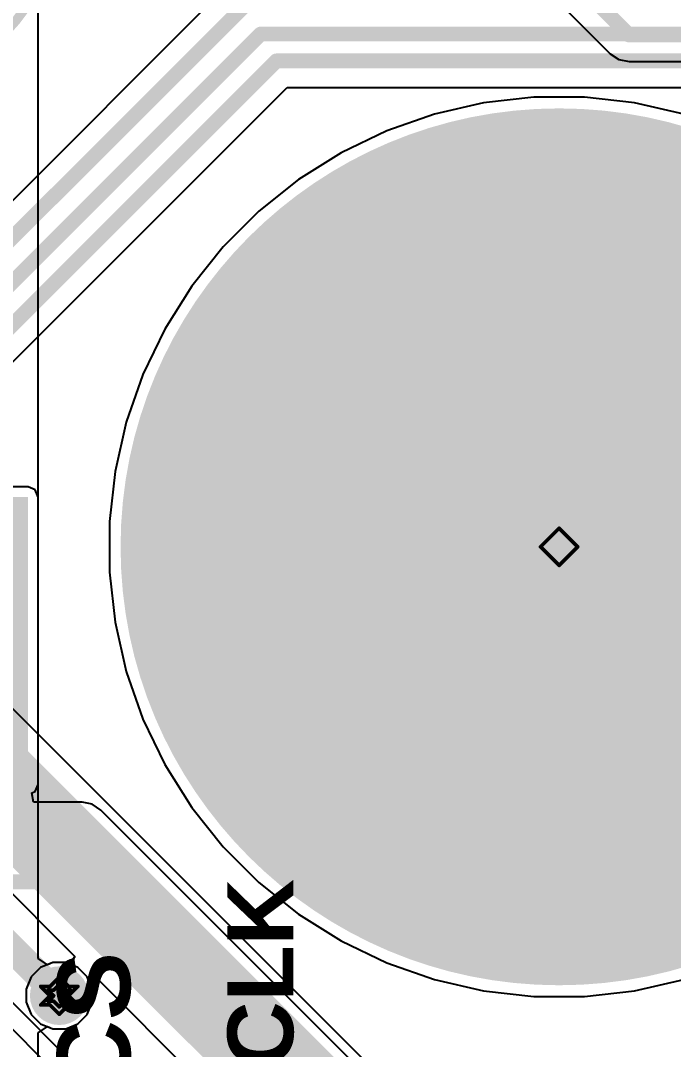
# Model space of a CAD drawing. Header units: inches. Extents: x -2.7 to 10.9, y -2.9 to 7.4.
# Drawn here: x 1.116 to 1.468, y 0.838 to 1.393 of the extents above; entities that cross this region are included whole.
import ezdxf

# ---------------------------------------------------------------- set-up
doc = ezdxf.new("R2010")
doc.units = ezdxf.units.IN
doc.header["$MEASUREMENT"] = 0
for name, color, linetype in [('Board Outline', 216, 'Continuous'), ('Bottom Layer', 5, 'Continuous'), ('Bottom Solder', 6, 'Continuous'), ('Drill Drawing', 1, 'Continuous'), ('Layer 2', 16, 'Continuous'), ('Layer 3', 76, 'Continuous'), ('Pad Holes', 156, 'Continuous'), ('Top Layer', 1, 'Continuous'), ('Top Overlay', 2, 'Continuous'), ('Top Solder', 216, 'Continuous'), ('Via Holes', 16, 'Continuous')]:
    doc.layers.add(name, color=color, linetype=linetype)
doc.styles.add('Arial_Bold', font='', dxfattribs={"height": 0.2})
doc.styles.get('Arial_Bold').set_extended_font_data('Arial', bold=True)

# ---------------------------------------------------------------- blocks, each defined once
blk = doc.blocks.new('EFM_620_31')
at = {"layer": 'Top Overlay'}
for points in [[(0.7874, 0, 0.005, 0.005, 1), (-0.7874, 0, 0.005, 0.005, 1)], [(0.75147, 0, 0.005, 0.005, 1), (-0.75147, 0, 0.005, 0.005, 1)]]:
    blk.add_lwpolyline(points, format="xyseb", close=True, dxfattribs=at)

msp = doc.modelspace()

# ---------------------------------------------------------------- hatches: boundary and pattern name
at = {"layer": 'Bottom Layer'}
msp.add_hatch(color=5, dxfattribs=at).paths.add_polyline_path([(0.09959, 0.981), (1.11999, 0.981), (1.11999, 1.13584), (0.09959, 1.13584)])
h = msp.add_hatch(color=5, dxfattribs=at)
edge = h.paths.add_edge_path()
edge.add_arc((1.13676, 0.86716), 0.01181, 0, 360)
at = {"layer": 'Bottom Solder'}
h = msp.add_hatch(color=6, dxfattribs=at)
edge = h.paths.add_edge_path()
edge.add_arc((1.406, 1.109), 0.004, 0, 360)
h = msp.add_hatch(color=6, dxfattribs=at)
edge = h.paths.add_edge_path()
edge.add_arc((1.13676, 0.86716), 0.01581, 0, 360)
at = {"layer": 'Layer 2'}
h = msp.add_hatch(color=16, dxfattribs=at)
edge = h.paths.add_edge_path()
edge.add_arc((1.13676, 0.86716), 0.01181, 0, 360)
at = {"layer": 'Layer 3'}
h = msp.add_hatch(color=76, dxfattribs=at)
edge = h.paths.add_edge_path()
edge.add_arc((1.13676, 0.86716), 0.01181, 0, 360)
at = {"layer": 'Pad Holes'}
h = msp.add_hatch(color=7, dxfattribs=at)
edge = h.paths.add_edge_path()
edge.add_arc((1.406, 1.109), 0.23622, 0, 360)
at = {"layer": 'Top Layer'}
h = msp.add_hatch(color=1, dxfattribs=at)
edge = h.paths.add_edge_path()
edge.add_arc((1.13676, 0.86716), 0.01181, 0, 360)
at = {"layer": 'Top Solder'}
h = msp.add_hatch(color=216, dxfattribs=at)
edge = h.paths.add_edge_path()
edge.add_arc((1.406, 1.109), 0.004, 0, 360)
h = msp.add_hatch(color=216, dxfattribs=at)
edge = h.paths.add_edge_path()
edge.add_arc((1.13676, 0.86716), 0.01581, 0, 360)
at = {"layer": 'Via Holes'}
h = msp.add_hatch(color=7, dxfattribs=at)
edge = h.paths.add_edge_path()
edge.add_arc((1.13676, 0.86716), 0.00591, 0, 360)

# ---------------------------------------------------------------- linework, layer by layer
at = {"layer": 'Board Outline'}
msp.add_lwpolyline([(-2.49969, 1.37795, 0.005, 0.005, -0.740599), (2.8433, 0.25075, 0.005, 0.005, 0)], format="xyseb", dxfattribs=at)
at = {"layer": 'Bottom Layer'}
for p, q in [((1.22258, 1.40677), (1.02197, 1.20616)), ((1.05092, 1.14784), (1.2596, 1.35653)), ((1.2596, 1.35653), (1.64428, 1.35653)), ((1.36536, 1.34817), (1.33884, 1.34212)), ((1.3924, 1.35122), (1.36536, 1.34817)), ((1.4196, 1.35122), (1.3924, 1.35122)), ((1.44664, 1.34817), (1.4196, 1.35122)), ((1.47316, 1.34212), (1.44664, 1.34817)), ((1.33884, 1.34212), (1.31316, 1.33314)), ((1.31316, 1.33314), (1.28865, 1.32133)), ((1.28865, 1.32133), (1.26561, 1.30686)), ((1.26561, 1.30686), (1.24434, 1.28989)), ((1.24434, 1.28989), (1.22511, 1.27066)), ((1.22511, 1.27066), (1.20814, 1.24939)), ((1.20814, 1.24939), (1.19367, 1.22635)), ((1.19367, 1.22635), (1.18186, 1.20184)), ((1.18186, 1.20184), (1.17288, 1.17616)), ((1.17288, 1.17616), (1.16683, 1.14964)), ((1.16683, 1.14964), (1.16378, 1.1226)), ((1.11999, 1.14125), (1.05005, 1.14125)), ((1.12382, 1.13966), (1.11999, 1.14125)), ((1.1254, 1.13584), (1.12382, 1.13966)), ((1.1254, 0.981), (1.1254, 1.13584)), ((1.16378, 1.1226), (1.16378, 1.0954)), ((1.16378, 1.0954), (1.16683, 1.06836)), ((1.16683, 1.06836), (1.17288, 1.04184)), ((1.17288, 1.04184), (1.18186, 1.01616)), ((1.18186, 1.01616), (1.19367, 0.99165)), ((1.19367, 0.99165), (1.20814, 0.96861)), ((1.12191, 0.97638), (1.12382, 0.97717)), ((1.12291, 0.97138), (1.12191, 0.97638)), ((1.12382, 0.97717), (1.1254, 0.981)), ((1.14904, 0.97138), (1.12291, 0.97138)), ((1.15451, 0.9703), (1.14904, 0.97138)), ((1.14904, 0.97138), (1.14904, 0.97138)), ((1.15914, 0.9672), (1.15451, 0.9703)), ((1.32648, 0.79986), (1.15914, 0.9672)), ((1.20814, 0.96861), (1.22511, 0.94734)), ((1.22511, 0.94734), (1.24434, 0.92811)), ((1.24434, 0.92811), (1.26561, 0.91114)), ((1.26561, 0.91114), (1.28865, 0.89667)), ((1.28865, 0.89667), (1.31316, 0.88486)), ((1.31316, 0.88486), (1.33884, 0.87588)), ((1.33884, 0.87588), (1.36536, 0.86983)), ((1.44664, 0.86983), (1.47316, 0.87588)), ((1.36536, 0.86983), (1.3924, 0.86678)), ((1.3924, 0.86678), (1.4196, 0.86678)), ((1.4196, 0.86678), (1.44664, 0.86983))]:
    msp.add_line(p, q, dxfattribs=at)
for points in [[(1.02789, 1.19189, 0.008, 0.008, 0), (1.23653, 1.40053, 0.008, 0.008, 0)], [(1.035, 1.175, 0.008, 0.008, 0), (1.2453, 1.3853, 0.008, 0.008, 0)], [(1.2453, 1.3853, 0.008, 0.008, 0), (1.65944, 1.3853, 0.008, 0.008, 0)], [(1.04082, 1.15794, 0.008, 0.008, 0), (1.25369, 1.3708, 0.008, 0.008, 0)], [(1.25369, 1.3708, 0.008, 0.008, 0), (1.65019, 1.3708, 0.008, 0.008, 0)], [(-0.06792, 0.95711, 0.008, 0.008, 0), (1.14904, 0.95711, 0.008, 0.008, 0)], [(1.14904, 0.95711, 0.008, 0.008, 0), (1.32057, 0.78558, 0.008, 0.008, 0)], [(-0.05645, 0.94271, 0.008, 0.008, 0), (1.14161, 0.94271, 0.008, 0.008, 0)], [(1.14161, 0.94271, 0.008, 0.008, 0), (1.31316, 0.77116, 0.008, 0.008, 0)], [(-0.02935, 0.92847, 0.008, 0.008, 0), (1.13408, 0.92847, 0.008, 0.008, 0)], [(1.13408, 0.92847, 0.008, 0.008, 0), (1.31401, 0.74854, 0.008, 0.008, 0)], [(1.10517, 0.89874, 0.015, 0.015, 0), (1.13676, 0.86716, 0.015, 0.015, 0)]]:
    msp.add_lwpolyline(points, format="xyseb", dxfattribs=at)
for points in [[(1.2433, 1.3853, 0.004, 0.004, 1), (1.2473, 1.3853, 0.004, 0.004, 1)], [(1.2433, 1.3853, 0.004, 0.004, 1), (1.2473, 1.3853, 0.004, 0.004, 1)], [(1.25169, 1.3708, 0.004, 0.004, 1), (1.25569, 1.3708, 0.004, 0.004, 1)], [(1.25169, 1.3708, 0.004, 0.004, 1), (1.25569, 1.3708, 0.004, 0.004, 1)], [(1.14704, 0.95711, 0.004, 0.004, 1), (1.15104, 0.95711, 0.004, 0.004, 1)], [(1.14704, 0.95711, 0.004, 0.004, 1), (1.15104, 0.95711, 0.004, 0.004, 1)], [(1.13961, 0.94271, 0.004, 0.004, 1), (1.14361, 0.94271, 0.004, 0.004, 1)], [(1.13961, 0.94271, 0.004, 0.004, 1), (1.14361, 0.94271, 0.004, 0.004, 1)], [(1.13208, 0.92847, 0.004, 0.004, 1), (1.13608, 0.92847, 0.004, 0.004, 1)], [(1.13208, 0.92847, 0.004, 0.004, 1), (1.13608, 0.92847, 0.004, 0.004, 1)], [(1.13301, 0.86716, 0.0075, 0.0075, 1), (1.14051, 0.86716, 0.0075, 0.0075, 1)]]:
    msp.add_lwpolyline(points, format="xyseb", close=True, dxfattribs=at)
at = {"layer": 'Drill Drawing'}
for points in [[(1.396, 1.109, 0.002, 0.002, 0), (1.406, 1.119, 0.002, 0.002, 0)], [(1.406, 1.119, 0.002, 0.002, 0), (1.416, 1.109, 0.002, 0.002, 0)], [(1.396, 1.109, 0.002, 0.002, 0), (1.406, 1.099, 0.002, 0.002, 0)], [(1.406, 1.099, 0.002, 0.002, 0), (1.416, 1.109, 0.002, 0.002, 0)], [(1.13176, 0.87216, 0.002, 0.002, 0), (1.13676, 0.87716, 0.002, 0.002, 0)], [(1.13676, 0.87716, 0.002, 0.002, 0), (1.14176, 0.87216, 0.002, 0.002, 0)], [(1.12676, 0.87216, 0.002, 0.002, 0), (1.13176, 0.86716, 0.002, 0.002, 0)], [(1.12676, 0.87216, 0.002, 0.002, 0), (1.13176, 0.87216, 0.002, 0.002, 0)], [(1.13076, 0.87016, 0.002, 0.002, 0), (1.13376, 0.86716, 0.002, 0.002, 0)], [(1.13076, 0.87016, 0.002, 0.002, 0), (1.13376, 0.87016, 0.002, 0.002, 0)], [(1.13376, 0.87016, 0.002, 0.002, 0), (1.13676, 0.87316, 0.002, 0.002, 0)], [(1.13676, 0.87316, 0.002, 0.002, 0), (1.13976, 0.87016, 0.002, 0.002, 0)], [(1.13976, 0.87016, 0.002, 0.002, 0), (1.14276, 0.87016, 0.002, 0.002, 0)], [(1.13976, 0.86716, 0.002, 0.002, 0), (1.14276, 0.87016, 0.002, 0.002, 0)], [(1.14176, 0.87216, 0.002, 0.002, 0), (1.14676, 0.87216, 0.002, 0.002, 0)], [(1.14176, 0.86716, 0.002, 0.002, 0), (1.14676, 0.87216, 0.002, 0.002, 0)], [(1.12676, 0.86216, 0.002, 0.002, 0), (1.13176, 0.86716, 0.002, 0.002, 0)], [(1.13076, 0.86416, 0.002, 0.002, 0), (1.13376, 0.86716, 0.002, 0.002, 0)], [(1.13076, 0.86416, 0.002, 0.002, 0), (1.13376, 0.86416, 0.002, 0.002, 0)], [(1.13376, 0.86416, 0.002, 0.002, 0), (1.13676, 0.86116, 0.002, 0.002, 0)], [(1.13676, 0.86116, 0.002, 0.002, 0), (1.13976, 0.86416, 0.002, 0.002, 0)], [(1.13976, 0.86716, 0.002, 0.002, 0), (1.14276, 0.86416, 0.002, 0.002, 0)], [(1.13976, 0.86416, 0.002, 0.002, 0), (1.14276, 0.86416, 0.002, 0.002, 0)], [(1.14176, 0.86716, 0.002, 0.002, 0), (1.14676, 0.86216, 0.002, 0.002, 0)], [(1.12676, 0.86216, 0.002, 0.002, 0), (1.13176, 0.86216, 0.002, 0.002, 0)], [(1.13176, 0.86216, 0.002, 0.002, 0), (1.13676, 0.85716, 0.002, 0.002, 0)], [(1.13676, 0.85716, 0.002, 0.002, 0), (1.14176, 0.86216, 0.002, 0.002, 0)], [(1.14176, 0.86216, 0.002, 0.002, 0), (1.14676, 0.86216, 0.002, 0.002, 0)]]:
    msp.add_lwpolyline(points, format="xyseb", dxfattribs=at)
for points in [[(1.4055, 1.119, 0.001, 0.001, 1), (1.4065, 1.119, 0.001, 0.001, 1)], [(1.4055, 1.119, 0.001, 0.001, 1), (1.4065, 1.119, 0.001, 0.001, 1)], [(1.3955, 1.109, 0.001, 0.001, 1), (1.3965, 1.109, 0.001, 0.001, 1)], [(1.3955, 1.109, 0.001, 0.001, 1), (1.3965, 1.109, 0.001, 0.001, 1)], [(1.4155, 1.109, 0.001, 0.001, 1), (1.4165, 1.109, 0.001, 0.001, 1)], [(1.4155, 1.109, 0.001, 0.001, 1), (1.4165, 1.109, 0.001, 0.001, 1)], [(1.4055, 1.099, 0.001, 0.001, 1), (1.4065, 1.099, 0.001, 0.001, 1)], [(1.4055, 1.099, 0.001, 0.001, 1), (1.4065, 1.099, 0.001, 0.001, 1)], [(1.13626, 0.87716, 0.001, 0.001, 1), (1.13726, 0.87716, 0.001, 0.001, 1)], [(1.13626, 0.87716, 0.001, 0.001, 1), (1.13726, 0.87716, 0.001, 0.001, 1)], [(1.12626, 0.87216, 0.001, 0.001, 1), (1.12726, 0.87216, 0.001, 0.001, 1)], [(1.12626, 0.87216, 0.001, 0.001, 1), (1.12726, 0.87216, 0.001, 0.001, 1)], [(1.13026, 0.87016, 0.001, 0.001, 1), (1.13126, 0.87016, 0.001, 0.001, 1)], [(1.13026, 0.87016, 0.001, 0.001, 1), (1.13126, 0.87016, 0.001, 0.001, 1)], [(1.13126, 0.87216, 0.001, 0.001, 1), (1.13226, 0.87216, 0.001, 0.001, 1)], [(1.13126, 0.87216, 0.001, 0.001, 1), (1.13226, 0.87216, 0.001, 0.001, 1)], [(1.13326, 0.87016, 0.001, 0.001, 1), (1.13426, 0.87016, 0.001, 0.001, 1)], [(1.13326, 0.87016, 0.001, 0.001, 1), (1.13426, 0.87016, 0.001, 0.001, 1)], [(1.13626, 0.87316, 0.001, 0.001, 1), (1.13726, 0.87316, 0.001, 0.001, 1)], [(1.13626, 0.87316, 0.001, 0.001, 1), (1.13726, 0.87316, 0.001, 0.001, 1)], [(1.13926, 0.87016, 0.001, 0.001, 1), (1.14026, 0.87016, 0.001, 0.001, 1)], [(1.13926, 0.87016, 0.001, 0.001, 1), (1.14026, 0.87016, 0.001, 0.001, 1)], [(1.14126, 0.87216, 0.001, 0.001, 1), (1.14226, 0.87216, 0.001, 0.001, 1)], [(1.14126, 0.87216, 0.001, 0.001, 1), (1.14226, 0.87216, 0.001, 0.001, 1)], [(1.14226, 0.87016, 0.001, 0.001, 1), (1.14326, 0.87016, 0.001, 0.001, 1)], [(1.14226, 0.87016, 0.001, 0.001, 1), (1.14326, 0.87016, 0.001, 0.001, 1)], [(1.14626, 0.87216, 0.001, 0.001, 1), (1.14726, 0.87216, 0.001, 0.001, 1)], [(1.14626, 0.87216, 0.001, 0.001, 1), (1.14726, 0.87216, 0.001, 0.001, 1)], [(1.13026, 0.86416, 0.001, 0.001, 1), (1.13126, 0.86416, 0.001, 0.001, 1)], [(1.13026, 0.86416, 0.001, 0.001, 1), (1.13126, 0.86416, 0.001, 0.001, 1)], [(1.13126, 0.86716, 0.001, 0.001, 1), (1.13226, 0.86716, 0.001, 0.001, 1)], [(1.13126, 0.86716, 0.001, 0.001, 1), (1.13226, 0.86716, 0.001, 0.001, 1)], [(1.13326, 0.86716, 0.001, 0.001, 1), (1.13426, 0.86716, 0.001, 0.001, 1)], [(1.13326, 0.86716, 0.001, 0.001, 1), (1.13426, 0.86716, 0.001, 0.001, 1)], [(1.13326, 0.86416, 0.001, 0.001, 1), (1.13426, 0.86416, 0.001, 0.001, 1)], [(1.13326, 0.86416, 0.001, 0.001, 1), (1.13426, 0.86416, 0.001, 0.001, 1)], [(1.13926, 0.86716, 0.001, 0.001, 1), (1.14026, 0.86716, 0.001, 0.001, 1)], [(1.13926, 0.86716, 0.001, 0.001, 1), (1.14026, 0.86716, 0.001, 0.001, 1)], [(1.13926, 0.86416, 0.001, 0.001, 1), (1.14026, 0.86416, 0.001, 0.001, 1)], [(1.13926, 0.86416, 0.001, 0.001, 1), (1.14026, 0.86416, 0.001, 0.001, 1)], [(1.14126, 0.86716, 0.001, 0.001, 1), (1.14226, 0.86716, 0.001, 0.001, 1)], [(1.14126, 0.86716, 0.001, 0.001, 1), (1.14226, 0.86716, 0.001, 0.001, 1)], [(1.14226, 0.86416, 0.001, 0.001, 1), (1.14326, 0.86416, 0.001, 0.001, 1)], [(1.14226, 0.86416, 0.001, 0.001, 1), (1.14326, 0.86416, 0.001, 0.001, 1)], [(1.12626, 0.86216, 0.001, 0.001, 1), (1.12726, 0.86216, 0.001, 0.001, 1)], [(1.12626, 0.86216, 0.001, 0.001, 1), (1.12726, 0.86216, 0.001, 0.001, 1)], [(1.13126, 0.86216, 0.001, 0.001, 1), (1.13226, 0.86216, 0.001, 0.001, 1)], [(1.13126, 0.86216, 0.001, 0.001, 1), (1.13226, 0.86216, 0.001, 0.001, 1)], [(1.13626, 0.86116, 0.001, 0.001, 1), (1.13726, 0.86116, 0.001, 0.001, 1)], [(1.13626, 0.86116, 0.001, 0.001, 1), (1.13726, 0.86116, 0.001, 0.001, 1)], [(1.14126, 0.86216, 0.001, 0.001, 1), (1.14226, 0.86216, 0.001, 0.001, 1)], [(1.14126, 0.86216, 0.001, 0.001, 1), (1.14226, 0.86216, 0.001, 0.001, 1)], [(1.14626, 0.86216, 0.001, 0.001, 1), (1.14726, 0.86216, 0.001, 0.001, 1)], [(1.14626, 0.86216, 0.001, 0.001, 1), (1.14726, 0.86216, 0.001, 0.001, 1)], [(1.13626, 0.85716, 0.001, 0.001, 1), (1.13726, 0.85716, 0.001, 0.001, 1)], [(1.13626, 0.85716, 0.001, 0.001, 1), (1.13726, 0.85716, 0.001, 0.001, 1)]]:
    msp.add_lwpolyline(points, format="xyseb", close=True, dxfattribs=at)
at = {"layer": 'Layer 2'}
for p, q in [((1.36536, 1.34817), (1.33884, 1.34212)), ((1.3924, 1.35122), (1.36536, 1.34817)), ((1.4196, 1.35122), (1.3924, 1.35122)), ((1.44664, 1.34817), (1.4196, 1.35122)), ((1.47316, 1.34212), (1.44664, 1.34817)), ((1.33884, 1.34212), (1.31316, 1.33314)), ((1.31316, 1.33314), (1.28865, 1.32133)), ((1.28865, 1.32133), (1.26561, 1.30686)), ((1.26561, 1.30686), (1.24434, 1.28989)), ((1.24434, 1.28989), (1.22511, 1.27066)), ((1.22511, 1.27066), (1.20814, 1.24939)), ((1.20814, 1.24939), (1.19367, 1.22635)), ((1.19367, 1.22635), (1.18186, 1.20184)), ((1.18186, 1.20184), (1.17288, 1.17616)), ((1.17288, 1.17616), (1.16683, 1.14964)), ((1.16683, 1.14964), (1.16378, 1.1226)), ((1.16378, 1.1226), (1.16378, 1.0954)), ((1.16378, 1.0954), (1.16683, 1.06836)), ((1.16683, 1.06836), (1.17288, 1.04184)), ((1.17288, 1.04184), (1.18186, 1.01616)), ((1.40744, 0.72598), (1.10047, 1.03295)), ((1.18186, 1.01616), (1.19367, 0.99165)), ((1.04021, 0.99336), (1.14523, 0.88834)), ((1.19367, 0.99165), (1.20814, 0.96861)), ((1.20814, 0.96861), (1.22511, 0.94734)), ((1.22511, 0.94734), (1.24434, 0.92811)), ((1.24434, 0.92811), (1.26561, 0.91114)), ((1.26561, 0.91114), (1.28865, 0.89667)), ((1.28865, 0.89667), (1.31316, 0.88486)), ((1.14523, 0.88834), (1.1424, 0.8841)), ((1.12667, 0.88226), (1.12166, 0.87725)), ((1.13322, 0.88497), (1.12667, 0.88226)), ((1.1403, 0.88497), (1.13322, 0.88497)), ((1.1424, 0.8841), (1.1403, 0.88497)), ((1.31316, 0.88486), (1.33884, 0.87588)), ((1.12166, 0.87725), (1.11895, 0.8707)), ((1.33884, 0.87588), (1.36536, 0.86983)), ((1.44664, 0.86983), (1.47316, 0.87588)), ((1.11895, 0.8707), (1.11895, 0.86361)), ((1.15371, 0.87279), (1.15794, 0.87562)), ((1.15457, 0.8707), (1.15371, 0.87279)), ((1.15457, 0.86361), (1.15457, 0.8707)), ((1.15794, 0.87562), (1.36786, 0.66571)), ((1.36536, 0.86983), (1.3924, 0.86678)), ((1.3924, 0.86678), (1.4196, 0.86678)), ((1.4196, 0.86678), (1.44664, 0.86983)), ((1.11895, 0.86361), (1.12166, 0.85707)), ((1.15186, 0.85707), (1.15457, 0.86361)), ((1.12166, 0.85707), (1.12667, 0.85206)), ((1.14685, 0.85206), (1.15186, 0.85707)), ((1.12667, 0.85206), (1.13322, 0.84935)), ((1.13322, 0.84935), (1.1403, 0.84935)), ((1.1403, 0.84935), (1.14685, 0.85206))]:
    msp.add_line(p, q, dxfattribs=at)
msp.add_lwpolyline([(1.06517, 1.01832, 0.05, 0.05, 0), (1.39282, 0.69067, 0.05, 0.05, 0)], format="xyseb", dxfattribs=at)
at = {"layer": 'Layer 3'}
for p, q in [((1.36536, 1.34817), (1.33884, 1.34212)), ((1.3924, 1.35122), (1.36536, 1.34817)), ((1.4196, 1.35122), (1.3924, 1.35122)), ((1.44664, 1.34817), (1.4196, 1.35122)), ((1.47316, 1.34212), (1.44664, 1.34817)), ((1.33884, 1.34212), (1.31316, 1.33314)), ((1.31316, 1.33314), (1.28865, 1.32133)), ((1.28865, 1.32133), (1.26561, 1.30686)), ((1.26561, 1.30686), (1.24434, 1.28989)), ((1.24434, 1.28989), (1.22511, 1.27066)), ((1.22511, 1.27066), (1.20814, 1.24939)), ((1.20814, 1.24939), (1.19367, 1.22635)), ((1.19367, 1.22635), (1.18186, 1.20184)), ((1.18186, 1.20184), (1.17288, 1.17616)), ((1.17288, 1.17616), (1.16683, 1.14964)), ((1.16683, 1.14964), (1.16378, 1.1226)), ((1.16378, 1.1226), (1.16378, 1.0954)), ((1.16378, 1.0954), (1.16683, 1.06836)), ((1.16683, 1.06836), (1.17288, 1.04184)), ((1.17288, 1.04184), (1.18186, 1.01616)), ((1.18186, 1.01616), (1.19367, 0.99165)), ((1.462, 0.513), (0.973, 1.002)), ((0.96579, 0.99479), (1.4518, 0.50878)), ((1.19367, 0.99165), (1.20814, 0.96861)), ((1.20814, 0.96861), (1.22511, 0.94734)), ((1.22511, 0.94734), (1.24434, 0.92811)), ((1.24434, 0.92811), (1.26561, 0.91114)), ((1.26561, 0.91114), (1.28865, 0.89667)), ((1.28865, 0.89667), (1.31316, 0.88486)), ((1.31316, 0.88486), (1.33884, 0.87588)), ((1.33884, 0.87588), (1.36536, 0.86983)), ((1.44664, 0.86983), (1.47316, 0.87588)), ((1.36536, 0.86983), (1.3924, 0.86678)), ((1.3924, 0.86678), (1.4196, 0.86678)), ((1.4196, 0.86678), (1.44664, 0.86983))]:
    msp.add_line(p, q, dxfattribs=at)
at = {"layer": 'Top Layer'}
for p, q in [((1.12539, 0.88714), (1.12539, 1.62907)), ((1.40391, 1.40434), (1.43356, 1.37469)), ((1.43356, 1.37469), (1.43356, 1.37469)), ((1.43356, 1.37469), (1.43819, 1.37159)), ((1.43819, 1.37159), (1.44366, 1.37051)), ((1.44366, 1.37051), (1.44366, 1.37051)), ((1.44366, 1.37051), (1.65315, 1.37051)), ((1.36536, 1.34817), (1.33884, 1.34212)), ((1.3924, 1.35122), (1.36536, 1.34817)), ((1.4196, 1.35122), (1.3924, 1.35122)), ((1.44664, 1.34817), (1.4196, 1.35122)), ((1.47316, 1.34212), (1.44664, 1.34817)), ((1.33884, 1.34212), (1.31316, 1.33314)), ((1.31316, 1.33314), (1.28865, 1.32133)), ((1.28865, 1.32133), (1.26561, 1.30686)), ((1.26561, 1.30686), (1.24434, 1.28989)), ((1.24434, 1.28989), (1.22511, 1.27066)), ((1.22511, 1.27066), (1.20814, 1.24939)), ((1.20814, 1.24939), (1.19367, 1.22635)), ((1.19367, 1.22635), (1.18186, 1.20184)), ((1.18186, 1.20184), (1.17288, 1.17616)), ((1.17288, 1.17616), (1.16683, 1.14964)), ((1.16683, 1.14964), (1.16378, 1.1226)), ((1.16378, 1.1226), (1.16378, 1.0954)), ((1.16378, 1.0954), (1.16683, 1.06836)), ((1.16683, 1.06836), (1.17288, 1.04184)), ((1.17288, 1.04184), (1.18186, 1.01616)), ((1.18186, 1.01616), (1.19367, 0.99165)), ((1.19367, 0.99165), (1.20814, 0.96861)), ((1.20814, 0.96861), (1.22511, 0.94734)), ((1.22511, 0.94734), (1.24434, 0.92811)), ((1.24434, 0.92811), (1.26561, 0.91114)), ((1.26561, 0.91114), (1.28865, 0.89667)), ((1.28865, 0.89667), (1.31316, 0.88486)), ((1.13039, 0.8838), (1.12539, 0.88714)), ((1.13322, 0.88497), (1.13039, 0.8838)), ((1.1403, 0.88497), (1.13322, 0.88497)), ((1.14685, 0.88226), (1.1403, 0.88497)), ((1.15186, 0.87725), (1.14685, 0.88226)), ((1.31316, 0.88486), (1.33884, 0.87588)), ((1.15457, 0.8707), (1.15186, 0.87725)), ((1.33884, 0.87588), (1.36536, 0.86983)), ((1.44664, 0.86983), (1.47316, 0.87588)), ((1.15457, 0.86361), (1.15457, 0.8707)), ((1.36536, 0.86983), (1.3924, 0.86678)), ((1.3924, 0.86678), (1.4196, 0.86678)), ((1.4196, 0.86678), (1.44664, 0.86983)), ((1.15186, 0.85707), (1.15457, 0.86361)), ((1.14685, 0.85206), (1.15186, 0.85707)), ((1.12539, 0.84718), (1.13039, 0.85052)), ((1.13039, 0.85052), (1.13322, 0.84935)), ((1.13322, 0.84935), (1.1403, 0.84935)), ((1.1403, 0.84935), (1.14685, 0.85206)), ((1.12539, 0.77985), (1.12539, 0.84718))]:
    msp.add_line(p, q, dxfattribs=at)
for points in [[(1.414, 1.41444, 0.008, 0.008, 0), (1.44366, 1.38478, 0.008, 0.008, 0)], [(1.44366, 1.38478, 0.008, 0.008, 0), (1.65906, 1.38478, 0.008, 0.008, 0)]]:
    msp.add_lwpolyline(points, format="xyseb", dxfattribs=at)
msp.add_lwpolyline([(1.44166, 1.38478, 0.004, 0.004, 1), (1.44566, 1.38478, 0.004, 0.004, 1)], format="xyseb", close=True, dxfattribs=at)
msp.add_lwpolyline([(1.44166, 1.38478, 0.004, 0.004, 1), (1.44566, 1.38478, 0.004, 0.004, 1)], format="xyseb", close=True, dxfattribs=at)

# ---------------------------------------------------------------- block references
msp.add_blockref('EFM_620_31', (0.50483, 1.89206))

# ---------------------------------------------------------------- texts
at = {"layer": 'Top Overlay', "style": 'Arial_Bold'}
for s, height, p in [('W5500 SCLK', 0.035433, (1.26281, 0.62473)), ('W5500 CS', 0.03937, (1.17499, 0.62473))]:
    msp.add_text(s, height=height, rotation=90, dxfattribs=at).set_placement(p)

doc.saveas('drawing.dxf')
